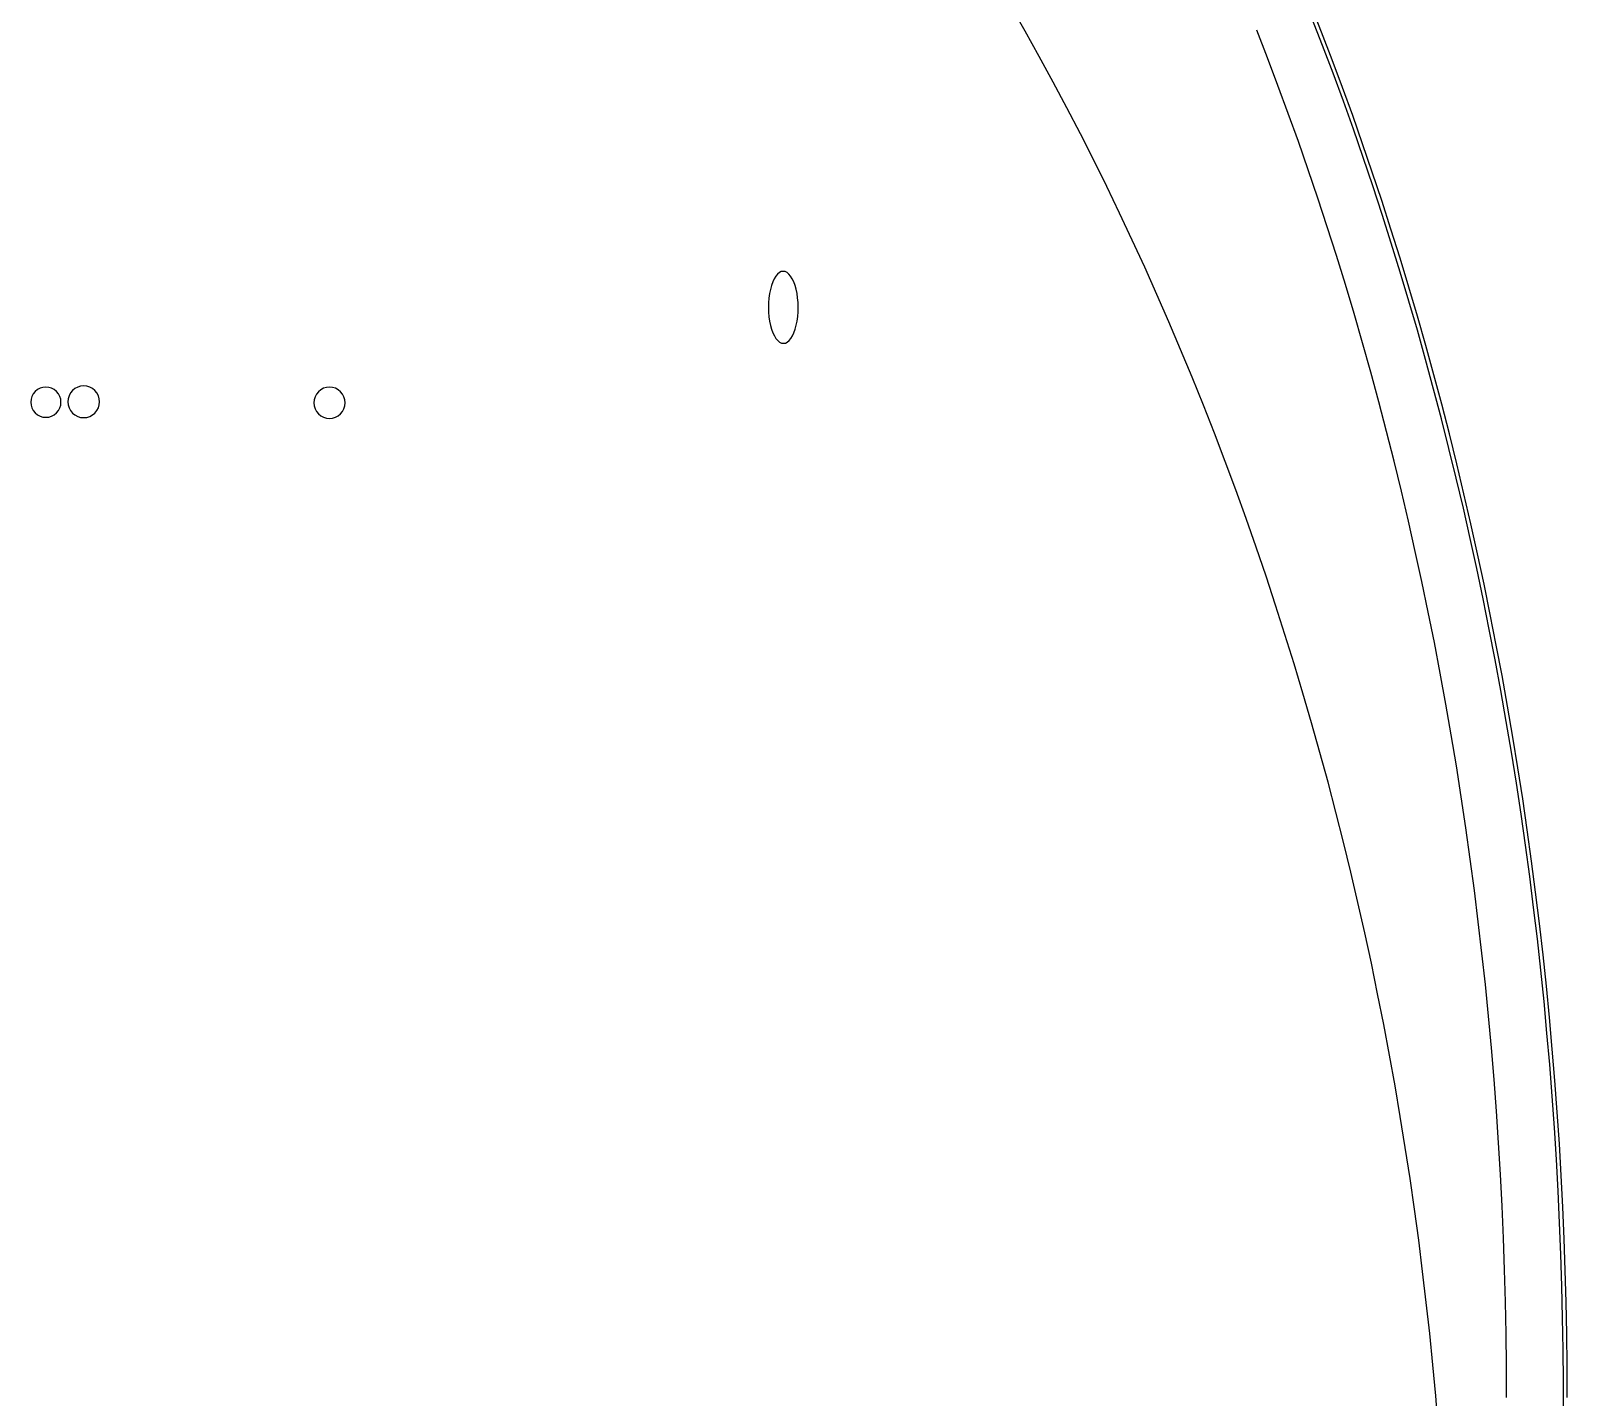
# Model space of a CAD drawing. Extents: x -1 to 217, y -22 to 302.
# Drawn here: x 126.3 to 217.1, y 139.6 to 220.4 of the extents above; entities that cross this region are included whole.
import ezdxf

# ---------------------------------------------------------------- set-up
doc = ezdxf.new("R2010")
doc.units = 0

msp = doc.modelspace()

# ---------------------------------------------------------------- linework, layer by layer
at = {"layer": 'CIRCLES'}
for p, q in [((126.415, 198.966), (126.332, 198.812)), ((126.526, 199.102), (126.415, 198.966)), ((126.662, 199.213), (126.526, 199.102)), ((126.816, 199.296), (126.662, 199.213)), ((126.984, 199.347), (126.816, 199.296)), ((127.159, 199.364), (126.984, 199.347)), ((127.333, 199.347), (127.159, 199.364)), ((127.501, 199.296), (127.333, 199.347)), ((127.656, 199.213), (127.501, 199.296)), ((127.791, 199.102), (127.656, 199.213)), ((127.903, 198.966), (127.791, 199.102)), ((127.985, 198.812), (127.903, 198.966)), ((128.619, 199.014), (128.532, 198.852)), ((128.736, 199.156), (128.619, 199.014)), ((128.878, 199.273), (128.736, 199.156)), ((129.04, 199.36), (128.878, 199.273)), ((129.216, 199.413), (129.04, 199.36)), ((129.399, 199.431), (129.216, 199.413)), ((129.582, 199.413), (129.399, 199.431)), ((129.757, 199.36), (129.582, 199.413)), ((129.92, 199.273), (129.757, 199.36)), ((130.062, 199.156), (129.92, 199.273)), ((130.178, 199.014), (130.062, 199.156)), ((130.265, 198.852), (130.178, 199.014)), ((143.155, 198.95), (143.07, 198.791)), ((143.27, 199.09), (143.155, 198.95)), ((143.41, 199.205), (143.27, 199.09)), ((143.57, 199.29), (143.41, 199.205)), ((143.743, 199.343), (143.57, 199.29)), ((143.923, 199.36), (143.743, 199.343)), ((144.103, 199.343), (143.923, 199.36)), ((144.276, 199.29), (144.103, 199.343)), ((144.436, 199.205), (144.276, 199.29)), ((144.575, 199.09), (144.436, 199.205)), ((144.69, 198.95), (144.575, 199.09)), ((144.775, 198.791), (144.69, 198.95)), ((126.281, 198.644), (126.264, 198.469)), ((126.264, 198.469), (126.281, 198.295)), ((126.332, 198.812), (126.281, 198.644)), ((126.281, 198.295), (126.332, 198.127)), ((126.332, 198.127), (126.415, 197.972)), ((127.903, 197.972), (127.985, 198.127)), ((128.036, 198.644), (127.985, 198.812)), ((127.985, 198.127), (128.036, 198.295)), ((128.053, 198.469), (128.036, 198.644)), ((128.036, 198.295), (128.053, 198.469)), ((128.479, 198.676), (128.461, 198.493)), ((128.461, 198.493), (128.479, 198.31)), ((128.532, 198.852), (128.479, 198.676)), ((128.479, 198.31), (128.532, 198.134)), ((128.532, 198.134), (128.619, 197.972)), ((130.178, 197.972), (130.265, 198.134)), ((130.318, 198.676), (130.265, 198.852)), ((130.265, 198.134), (130.318, 198.31)), ((130.336, 198.493), (130.318, 198.676)), ((130.318, 198.31), (130.336, 198.493)), ((143.018, 198.618), (143, 198.438)), ((143, 198.438), (143.018, 198.257)), ((143.07, 198.791), (143.018, 198.618)), ((143.018, 198.257), (143.07, 198.084)), ((143.07, 198.084), (143.155, 197.925)), ((144.69, 197.925), (144.775, 198.084)), ((144.828, 198.618), (144.775, 198.791)), ((144.775, 198.084), (144.828, 198.257)), ((144.846, 198.438), (144.828, 198.618)), ((144.828, 198.257), (144.846, 198.438)), ((126.415, 197.972), (126.526, 197.837)), ((126.526, 197.837), (126.662, 197.725)), ((126.662, 197.725), (126.816, 197.643)), ((126.816, 197.643), (126.984, 197.592)), ((126.984, 197.592), (127.159, 197.575)), ((127.159, 197.575), (127.333, 197.592)), ((127.333, 197.592), (127.501, 197.643)), ((127.501, 197.643), (127.656, 197.725)), ((127.656, 197.725), (127.791, 197.837)), ((127.791, 197.837), (127.903, 197.972)), ((128.619, 197.972), (128.736, 197.83)), ((128.736, 197.83), (128.878, 197.714)), ((128.878, 197.714), (129.04, 197.627)), ((129.04, 197.627), (129.216, 197.574)), ((129.216, 197.574), (129.399, 197.556)), ((129.399, 197.556), (129.582, 197.574)), ((129.582, 197.574), (129.757, 197.627)), ((129.757, 197.627), (129.92, 197.714)), ((129.92, 197.714), (130.062, 197.83)), ((130.062, 197.83), (130.178, 197.972)), ((143.155, 197.925), (143.27, 197.785)), ((143.27, 197.785), (143.41, 197.67)), ((143.41, 197.67), (143.57, 197.585)), ((143.57, 197.585), (143.743, 197.532)), ((143.743, 197.532), (143.923, 197.515)), ((143.923, 197.515), (144.103, 197.532)), ((144.103, 197.532), (144.276, 197.585)), ((144.276, 197.585), (144.436, 197.67)), ((144.436, 197.67), (144.575, 197.785)), ((144.575, 197.785), (144.69, 197.925))]:
    msp.add_line(p, q, dxfattribs=at)
at = {"layer": 'ELLIPSES'}
for p, q in [((185.044, 220.404), (184.196, 221.89)), ((202.58, 220.342), (201.943, 221.964)), ((202.638, 219.549), (202.006, 221.176)), ((185.881, 218.905), (185.044, 220.404)), ((199.376, 218.828), (198.741, 220.454)), ((203.204, 218.709), (202.58, 220.342)), ((203.257, 217.911), (202.638, 219.549)), ((186.705, 217.392), (185.881, 218.905)), ((199.998, 217.19), (199.376, 218.828)), ((203.816, 217.065), (203.204, 218.709)), ((187.517, 215.867), (186.705, 217.392)), ((200.606, 215.541), (199.998, 217.19)), ((203.863, 216.262), (203.257, 217.911)), ((204.415, 215.411), (203.816, 217.065)), ((204.456, 214.603), (203.863, 216.262)), ((188.316, 214.329), (187.517, 215.867)), ((201.202, 213.881), (200.606, 215.541)), ((205, 213.746), (204.415, 215.411)), ((205.036, 212.933), (204.456, 214.603)), ((189.102, 212.778), (188.316, 214.329)), ((201.784, 212.211), (201.202, 213.881)), ((205.573, 212.072), (205, 213.746)), ((189.875, 211.215), (189.102, 212.778)), ((205.603, 211.254), (205.036, 212.933)), ((202.353, 210.531), (201.784, 212.211)), ((206.132, 210.388), (205.573, 212.072)), ((190.636, 209.64), (189.875, 211.215)), ((206.157, 209.565), (205.603, 211.254)), ((202.909, 208.84), (202.353, 210.531)), ((206.679, 208.694), (206.132, 210.388)), ((191.383, 208.053), (190.636, 209.64)), ((206.698, 207.867), (206.157, 209.565)), ((192.117, 206.455), (191.383, 208.053)), ((203.451, 207.14), (202.909, 208.84)), ((207.212, 206.991), (206.679, 208.694)), ((203.98, 205.43), (203.451, 207.14)), ((207.225, 206.159), (206.698, 207.867)), ((170.748, 206.205), (170.633, 206.187)), ((170.863, 206.188), (170.748, 206.205)), ((192.838, 204.845), (192.117, 206.455)), ((207.732, 205.279), (207.212, 206.991)), ((170.053, 205.371), (169.99, 205.139)), ((170.128, 205.58), (170.053, 205.371)), ((170.214, 205.764), (170.128, 205.58)), ((170.309, 205.919), (170.214, 205.764)), ((170.412, 206.042), (170.309, 205.919)), ((170.52, 206.132), (170.412, 206.042)), ((170.633, 206.187), (170.52, 206.132)), ((170.975, 206.134), (170.863, 206.188)), ((171.085, 206.045), (170.975, 206.134)), ((171.188, 205.922), (171.085, 206.045)), ((171.284, 205.768), (171.188, 205.922)), ((171.371, 205.584), (171.284, 205.768)), ((171.448, 205.375), (171.371, 205.584)), ((171.513, 205.144), (171.448, 205.375)), ((204.495, 203.711), (203.98, 205.43)), ((207.739, 204.443), (207.225, 206.159)), ((169.904, 204.626), (169.883, 204.353)), ((169.94, 204.889), (169.904, 204.626)), ((169.99, 205.139), (169.94, 204.889)), ((171.564, 204.895), (171.513, 205.144)), ((171.602, 204.631), (171.564, 204.895)), ((171.625, 204.358), (171.602, 204.631)), ((193.545, 203.225), (192.838, 204.845)), ((208.238, 203.559), (207.732, 205.279)), ((208.239, 202.718), (207.739, 204.443)), ((169.883, 204.353), (169.876, 204.075)), ((169.876, 204.075), (169.885, 203.797)), ((169.885, 203.797), (169.908, 203.524)), ((169.908, 203.524), (169.946, 203.261)), ((171.57, 203.266), (171.606, 203.53)), ((171.606, 203.53), (171.627, 203.803)), ((171.634, 204.081), (171.625, 204.358)), ((171.627, 203.803), (171.634, 204.081)), ((204.996, 201.982), (204.495, 203.711)), ((208.731, 201.829), (208.238, 203.559)), ((169.946, 203.261), (169.997, 203.011)), ((169.997, 203.011), (170.062, 202.78)), ((170.062, 202.78), (170.139, 202.571)), ((170.139, 202.571), (170.226, 202.388)), ((171.296, 202.392), (171.382, 202.575)), ((171.382, 202.575), (171.457, 202.785)), ((171.457, 202.785), (171.52, 203.016)), ((171.52, 203.016), (171.57, 203.266)), ((194.239, 201.594), (193.545, 203.225)), ((208.726, 200.984), (208.239, 202.718)), ((170.226, 202.388), (170.322, 202.234)), ((170.322, 202.234), (170.425, 202.111)), ((170.425, 202.111), (170.534, 202.022)), ((170.534, 202.022), (170.647, 201.968)), ((170.647, 201.968), (170.762, 201.95)), ((170.762, 201.95), (170.877, 201.969)), ((170.877, 201.969), (170.989, 202.023)), ((170.989, 202.023), (171.098, 202.113)), ((171.098, 202.113), (171.201, 202.237)), ((171.201, 202.237), (171.296, 202.392)), ((205.484, 200.245), (204.996, 201.982)), ((209.21, 200.092), (208.731, 201.829)), ((194.919, 199.952), (194.239, 201.594)), ((209.2, 199.242), (208.726, 200.984)), ((195.586, 198.3), (194.919, 199.952)), ((205.957, 198.5), (205.484, 200.245)), ((209.676, 198.346), (209.21, 200.092)), ((209.659, 197.492), (209.2, 199.242)), ((196.238, 196.637), (195.586, 198.3)), ((206.417, 196.746), (205.957, 198.5)), ((210.128, 196.592), (209.676, 198.346)), ((210.105, 195.734), (209.659, 197.492)), ((196.877, 194.965), (196.238, 196.637)), ((206.863, 194.984), (206.417, 196.746)), ((210.566, 194.831), (210.128, 196.592)), ((210.537, 193.969), (210.105, 195.734)), ((197.502, 193.284), (196.877, 194.965)), ((207.295, 193.214), (206.863, 194.984)), ((210.99, 193.062), (210.566, 194.831)), ((210.956, 192.196), (210.537, 193.969)), ((198.112, 191.593), (197.502, 193.284)), ((207.713, 191.436), (207.295, 193.214)), ((211.401, 191.286), (210.99, 193.062)), ((211.36, 190.416), (210.956, 192.196)), ((198.709, 189.894), (198.112, 191.593)), ((208.117, 189.652), (207.713, 191.436)), ((211.797, 189.503), (211.401, 191.286)), ((199.291, 188.185), (198.709, 189.894)), ((211.751, 188.629), (211.36, 190.416)), ((208.506, 187.86), (208.117, 189.652)), ((212.18, 187.714), (211.797, 189.503)), ((199.858, 186.468), (199.291, 188.185)), ((212.127, 186.836), (211.751, 188.629)), ((208.882, 186.061), (208.506, 187.86)), ((212.549, 185.918), (212.18, 187.714)), ((200.411, 184.743), (199.858, 186.468)), ((212.489, 185.036), (212.127, 186.836)), ((209.243, 184.256), (208.882, 186.061)), ((212.903, 184.115), (212.549, 185.918)), ((200.95, 183.01), (200.411, 184.743)), ((212.838, 183.231), (212.489, 185.036)), ((209.589, 182.444), (209.243, 184.256)), ((213.244, 182.307), (212.903, 184.115)), ((201.474, 181.269), (200.95, 183.01)), ((213.172, 181.419), (212.838, 183.231)), ((209.921, 180.626), (209.589, 182.444)), ((213.57, 180.493), (213.244, 182.307)), ((201.983, 179.521), (201.474, 181.269)), ((213.492, 179.602), (213.172, 181.419)), ((210.239, 178.803), (209.921, 180.626)), ((213.882, 178.674), (213.57, 180.493)), ((202.477, 177.765), (201.983, 179.521)), ((213.797, 177.779), (213.492, 179.602)), ((210.543, 176.974), (210.239, 178.803)), ((214.18, 176.849), (213.882, 178.674)), ((202.957, 176.003), (202.477, 177.765)), ((214.089, 175.951), (213.797, 177.779)), ((210.831, 175.14), (210.543, 176.974)), ((214.464, 175.019), (214.18, 176.849)), ((203.421, 174.234), (202.957, 176.003)), ((214.366, 174.118), (214.089, 175.951)), ((211.106, 173.3), (210.831, 175.14)), ((214.733, 173.185), (214.464, 175.019)), ((203.871, 172.458), (203.421, 174.234)), ((214.628, 172.281), (214.366, 174.118)), ((211.365, 171.456), (211.106, 173.3)), ((214.988, 171.346), (214.733, 173.185)), ((204.305, 170.677), (203.871, 172.458)), ((214.877, 170.439), (214.628, 172.281)), ((211.61, 169.608), (211.365, 171.456)), ((215.229, 169.503), (214.988, 171.346)), ((204.724, 168.89), (204.305, 170.677)), ((215.11, 168.593), (214.877, 170.439)), ((211.84, 167.755), (211.61, 169.608)), ((215.455, 167.655), (215.229, 169.503)), ((205.128, 167.097), (204.724, 168.89)), ((215.33, 166.744), (215.11, 168.593)), ((212.056, 165.898), (211.84, 167.755)), ((215.667, 165.804), (215.455, 167.655)), ((205.517, 165.299), (205.128, 167.097)), ((215.535, 164.89), (215.33, 166.744)), ((212.256, 164.037), (212.056, 165.898)), ((215.864, 163.95), (215.667, 165.804)), ((205.89, 163.495), (205.517, 165.299)), ((215.725, 163.033), (215.535, 164.89)), ((212.442, 162.173), (212.256, 164.037)), ((216.046, 162.092), (215.864, 163.95)), ((206.248, 161.688), (205.89, 163.495)), ((215.901, 161.173), (215.725, 163.033)), ((206.59, 159.875), (206.248, 161.688)), ((212.614, 160.306), (212.442, 162.173)), ((216.215, 160.231), (216.046, 162.092)), ((216.062, 159.31), (215.901, 161.173)), ((206.917, 158.059), (206.59, 159.875)), ((212.77, 158.436), (212.614, 160.306)), ((216.368, 158.368), (216.215, 160.231)), ((216.209, 157.445), (216.062, 159.31)), ((207.229, 156.238), (206.917, 158.059)), ((212.911, 156.563), (212.77, 158.436)), ((216.507, 156.502), (216.368, 158.368)), ((216.341, 155.576), (216.209, 157.445)), ((207.524, 154.414), (207.229, 156.238)), ((213.038, 154.688), (212.911, 156.563)), ((216.631, 154.633), (216.507, 156.502)), ((216.458, 153.706), (216.341, 155.576)), ((213.15, 152.811), (213.038, 154.688)), ((216.741, 152.763), (216.631, 154.633)), ((207.804, 152.587), (207.524, 154.414)), ((216.561, 151.834), (216.458, 153.706)), ((213.247, 150.932), (213.15, 152.811)), ((216.836, 150.891), (216.741, 152.763)), ((208.069, 150.757), (207.804, 152.587)), ((216.649, 149.961), (216.561, 151.834)), ((213.329, 149.051), (213.247, 150.932)), ((216.917, 149.017), (216.836, 150.891)), ((208.317, 148.924), (208.069, 150.757)), ((216.723, 148.085), (216.649, 149.961)), ((213.396, 147.169), (213.329, 149.051)), ((216.983, 147.142), (216.917, 149.017)), ((208.55, 147.088), (208.317, 148.924)), ((216.782, 146.209), (216.723, 148.085)), ((213.448, 145.286), (213.396, 147.169)), ((208.767, 145.25), (208.55, 147.088)), ((217.034, 145.266), (216.983, 147.142)), ((216.826, 144.332), (216.782, 146.209)), ((208.968, 143.41), (208.767, 145.25)), ((213.485, 143.402), (213.448, 145.286)), ((217.071, 143.39), (217.034, 145.266)), ((216.855, 142.454), (216.826, 144.332)), ((209.154, 141.568), (208.968, 143.41)), ((213.507, 141.517), (213.485, 143.402)), ((217.092, 141.512), (217.071, 143.39)), ((216.87, 140.576), (216.855, 142.454)), ((209.323, 139.726), (209.154, 141.568)), ((213.514, 139.633), (213.507, 141.517)), ((217.1, 139.635), (217.092, 141.512)), ((216.87, 138.698), (216.87, 140.576)), ((209.476, 137.882), (209.323, 139.726))]:
    msp.add_line(p, q, dxfattribs=at)

doc.saveas('drawing.dxf')
